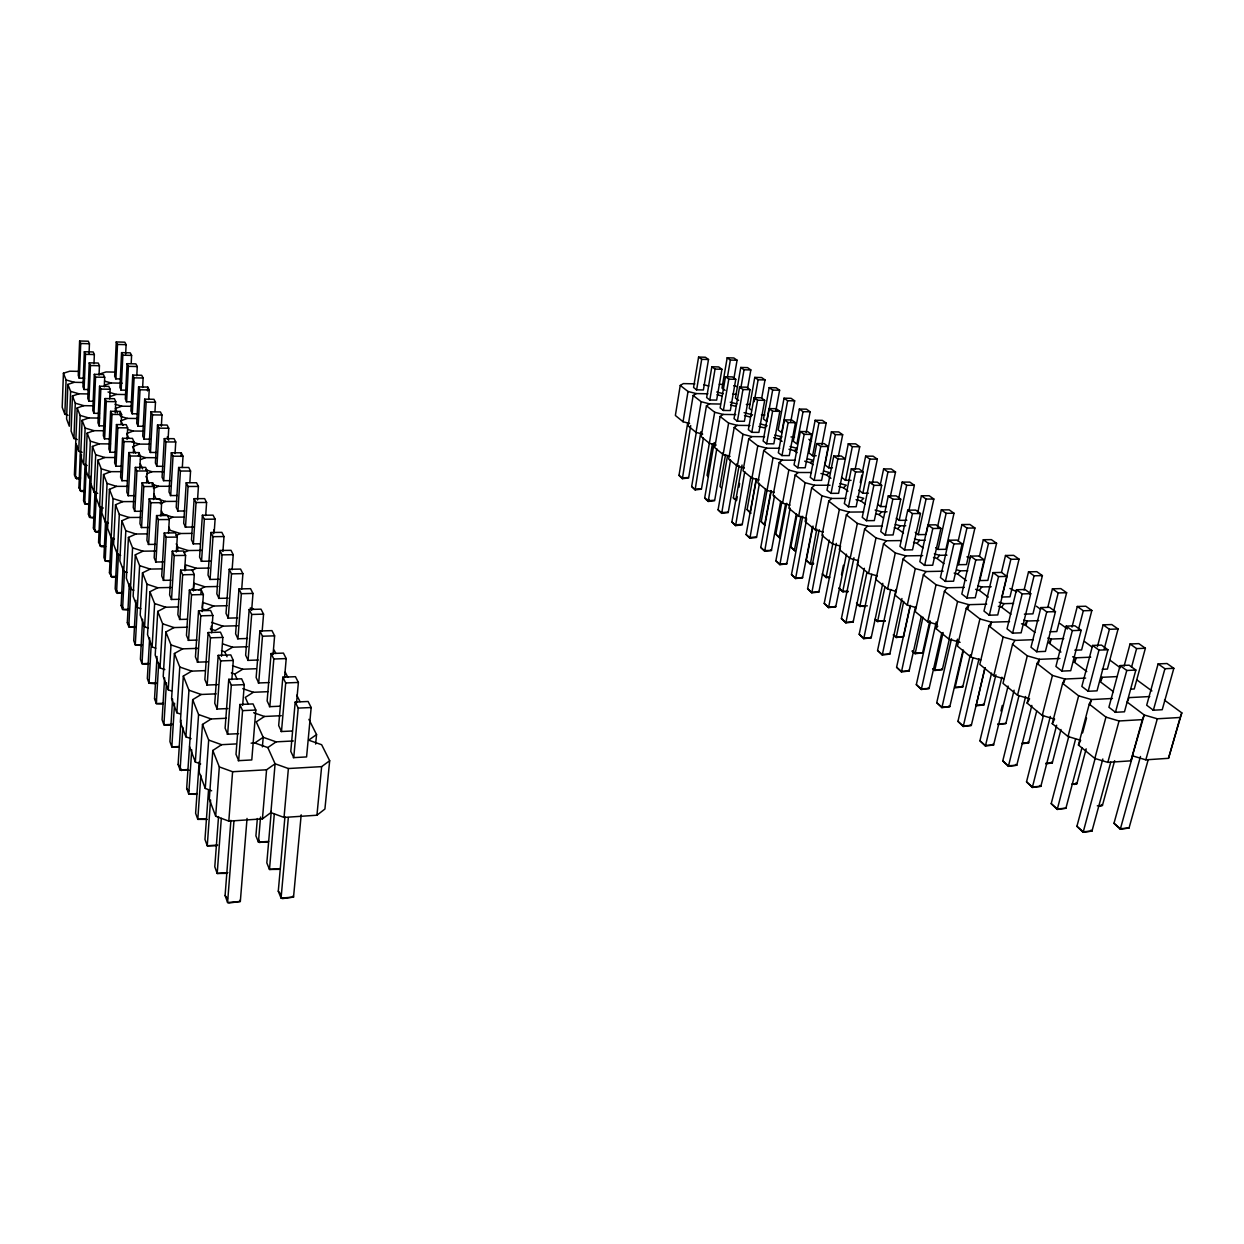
<?xml version="1.0" encoding="UTF-8"?>
<svg xmlns="http://www.w3.org/2000/svg" width="1244" height="1244" viewBox="0 0 1244 1244"><rect width="100%" height="100%" fill="white"/><g stroke="black" fill="none" stroke-linecap="round" stroke-linejoin="round"><path stroke-width="1.5" d="M78.963 371.381L69.773 371.21L63.428 373.216L62.2 407.27L64.844 414.314L68.093 415.263M64.844 414.314L66.087 379.964L63.428 373.216M67.86 384.412L66.585 418.948L69.306 426.226L70.613 391.378L67.86 384.412L74.282 382.312L83.612 382.483M88.433 393.944L78.947 393.804L72.432 395.981L71.11 431.015L73.925 438.526L77.299 439.536M73.925 438.526L75.293 403.196L72.432 395.981M93.409 405.808L83.783 405.668L77.175 407.954L74.391 474.99L76.63 478.738L80.409 478.738M79.616 340.996L78.263 375.532L79.352 378.16L80.72 343.5L79.616 340.996L88.308 341.229L89.444 343.733L89.055 353.343M76.739 445.134L75.449 477.945L80.549 477.945M82.135 452.303L78.714 451.261L80.129 415.418L77.175 407.954M85.043 491.442L81.202 491.458L78.916 487.617L80.347 451.619M84.343 351.741L82.944 386.775L84.079 389.481L85.494 354.338L84.343 351.741L93.191 351.959L94.357 354.54L93.969 363.777M99.613 418.077L88.775 417.953L82.088 420.332L80.642 456.392L83.659 464.447L87.142 465.505M81.451 454.542L80.005 490.649L85.183 490.634M83.659 464.447L85.136 428.06L82.088 420.332M88.853 504.566L84.701 503.789L83.581 500.648L85.09 464.152M89.241 362.844L87.78 398.391L88.946 401.19L90.423 365.534L89.241 362.844L98.229 363.046L99.442 365.72L99.038 375.097M87.158 433.161L85.649 469.75L88.775 478.085L90.33 441.153L87.158 433.161L93.953 430.673L103.128 430.751M86.302 465.24L84.701 503.789L88.215 503.758M93.766 518.126L89.568 517.348L88.402 514.114L90.003 476.234M94.311 374.335L92.787 410.411L94 413.303L95.539 377.119L94.311 374.335L103.439 374.522L104.698 377.29L104.278 386.791M110.514 443.921L99.302 443.844L92.414 446.441L89.568 517.348L93.129 517.333M97.716 493.355L94.078 492.22L95.695 454.744L92.414 446.441M100.375 532.137L95.85 532.183L93.393 528.031L94.979 491.536M99.551 386.231L97.965 422.836L99.209 425.837L100.826 389.108L99.551 386.231L108.834 386.402L110.141 389.263L109.69 398.92M114.355 457.543L104.854 457.497L97.872 460.218L94.606 531.39L100.033 531.343M103.283 508.05L99.582 506.883L101.277 468.817L97.872 460.218M100.173 506.417L98.556 542.446L101.075 546.707L105.662 546.645M104.978 398.562L103.33 435.711L104.62 438.821L106.3 401.532L104.978 398.562L114.417 398.702L115.77 401.672L115.241 412.837M101.51 507.879L99.8 545.914L105.32 545.852M122.207 471.678L110.607 471.663L103.532 474.508L101.806 512.808L105.289 522.091L108.446 523.086M105.289 522.091L107.062 483.434L103.532 474.508M105.585 520.816L103.905 557.359L105.196 560.951L109.596 561.697M110.607 411.313L108.881 449.037L110.218 452.272L111.976 414.407L110.607 411.313L120.201 411.437L121.601 414.516L121.15 423.971M106.984 522.356L105.196 560.951L110.809 560.873M127.541 486.342L116.578 486.357L109.41 489.343L107.59 528.233L111.214 537.89L114.432 538.901M116.252 341.945L114.666 376.248L115.894 378.845L117.496 344.448L116.252 341.945L124.835 342.178L126.11 344.666L125.644 354.198M116.827 577.232L112.069 577.309L109.441 572.815L113.08 498.611L109.41 489.343M116.454 424.562L114.635 462.877L116.034 466.205L117.853 427.765L116.454 424.562L126.204 424.655L127.665 427.858L127.09 439.365M112.598 538.388L110.778 576.532L116.485 576.438M121.57 352.627L119.906 387.413L121.181 390.103L122.845 355.209L121.57 352.627L130.278 352.845L131.6 355.411L131.211 363.155M133.948 501.581L122.798 501.627L115.505 504.753L113.608 544.266L117.371 554.28L120.652 555.353M120.03 415.201L120.201 411.437M117.06 550.237L115.179 588.816L116.563 592.688L122.705 593.357M122.503 438.292L120.606 477.214L122.052 480.682L123.965 441.62L122.503 438.292L132.439 438.37L133.948 441.682L133.372 452.832M117.371 554.28L119.315 514.378L115.505 504.753M127.059 363.683L125.333 398.951L126.639 401.734L128.381 366.342L127.059 363.683L135.907 363.87L137.26 366.529L136.793 375.828M118.46 553.969L116.563 592.688L122.379 592.564M140.603 517.411L129.236 517.488L121.85 520.769L119.859 560.92L123.778 571.338L127.121 572.442M128.816 610.089L122.565 609.451L121.135 605.439L123.047 567.264M128.801 452.567L126.81 492.095L128.319 495.703L130.309 456.004L128.801 452.567L138.908 452.614L140.463 456.05L139.779 469.252M132.735 375.097L130.931 410.893L132.284 413.77L134.103 377.849L132.735 375.097L141.723 375.268L143.122 378.02L142.64 387.459M123.778 571.338L125.815 530.784L121.85 520.769M124.509 571.136L122.565 609.451L129.127 609.28M147.523 533.878L135.954 534.003L128.443 537.424L126.359 578.242L130.433 589.096L133.854 590.216M138.597 386.915L136.731 423.24L138.131 426.226L140.028 389.776L138.597 386.915L147.741 387.071L149.202 389.932L148.689 399.495M135.145 627.458L128.801 626.836L127.308 622.669L129.314 583.903M135.332 467.386L133.248 507.568L134.819 511.315L136.918 470.978L135.332 467.386L145.626 467.402L147.243 470.994L146.621 482.485M130.433 589.096L132.579 547.858L128.443 537.424M130.869 587.012L128.801 626.836L135.487 626.649M138.706 456.361L138.908 452.614M155.78 550.999L142.936 551.185L135.316 554.777L133.139 596.28L137.369 607.57L140.867 608.736M144.677 399.153L142.733 436.022L144.18 439.116L146.154 402.107L144.677 399.153L153.976 399.293L155.484 402.247L154.971 411.484M135.876 600.277L133.73 640.582L135.285 644.905L141.738 645.496M142.127 482.796L139.95 523.646L141.567 527.534L143.775 486.528L142.127 482.796L152.608 482.796L154.303 486.513L153.572 499.544M147.538 390.896L147.741 387.071M135.316 554.777L139.623 565.647L135.285 644.905L142.08 644.687M150.99 411.826L148.953 449.271L150.462 452.458L152.499 414.89L150.99 411.826L160.429 411.951L161.984 415.014L161.347 426.257M161.44 568.881L150.213 569.083L142.485 572.862L140.183 615.065L144.599 626.836L148.176 628.049M142.594 619.248L140.401 659.196L142.018 663.69L148.58 664.234M149.202 498.844L146.916 540.378L148.611 544.437L150.913 502.731L149.202 498.844L159.885 498.797L161.642 502.685L160.88 515.918M144.226 623.586L142.018 663.69L148.938 663.441M144.599 626.836L146.963 584.198L142.485 572.862M152.406 486.497L152.608 482.796M157.522 424.981L155.391 462.986L156.946 466.298L159.092 428.154L157.522 424.981L167.116 425.075L168.733 428.247L168.08 439.676M171.159 587.463L157.801 587.743L149.949 591.724L147.538 634.642L152.141 646.942L155.811 648.186M149.638 637.954L147.336 678.555L149.016 683.236L155.687 683.749M156.573 515.56L154.178 557.794L155.935 562.024L158.346 519.603L156.573 515.56L167.458 515.482L169.293 519.525L168.5 532.992M151.224 644.423L149.016 683.236L156.075 682.956M152.141 646.942L154.629 603.558L149.949 591.724M164.286 438.619L162.078 477.214L163.695 480.651L165.934 441.915L164.286 438.619L174.067 438.681L175.746 441.978L175.046 453.578M178.498 606.917L165.732 607.227L157.739 611.41L155.205 655.09L160.025 667.919L164.846 669.583M163.104 704.057L156.309 703.591L154.551 698.708L157.024 656.505M164.255 532.976L161.736 575.956L163.57 580.357L166.105 537.206L164.255 532.976L175.357 532.867L177.27 537.081L176.353 552.056M158.688 663.145L156.309 703.591L163.493 703.28M171.33 452.769L169.013 491.986L170.692 495.563L173.025 456.19L171.33 452.769L181.266 452.816L183.008 456.237L182.324 467.464M160.025 667.919L162.637 623.773L157.739 611.41M187.035 627.209L174.005 627.582L165.887 631.983L163.213 676.441L168.251 689.845L171.548 690.995M164.612 677.809L162.078 719.701L163.897 724.785L170.832 725.205M172.263 551.17L169.619 594.896L171.532 599.484L174.207 555.57L172.263 551.17L183.599 550.999L185.589 555.399L184.625 570.638M178.638 467.48L176.213 507.319L177.954 511.035L180.396 471.025L178.638 467.48L188.761 467.495L190.565 471.041L189.85 482.454M166.463 682.723L163.897 724.785L173.071 724.35M181.049 456.548L181.266 452.816M168.251 689.845L171.003 644.921L165.887 631.983M177.565 550.983L177.799 547.267L176.244 543.815M197.858 648.357L182.65 648.855L174.409 653.504L171.594 698.755L176.866 712.781L180.24 713.978M172.589 698.988L169.93 741.595L171.827 746.913L178.872 747.271M180.629 570.156L177.861 614.66L179.851 619.45L182.666 574.759L180.629 570.156L192.198 569.939L194.282 574.541L193.271 590.06M186.227 482.765L183.692 523.273L185.511 527.129L188.062 486.466L186.227 482.765L196.536 482.75L198.418 486.451L197.547 499.979M174.58 703.202L171.827 746.913L179.307 746.524M185.356 570.545L185.714 564.885L196.319 568.275L209.179 568.057M176.866 712.781L179.774 667.033L174.409 653.504M194.142 498.673L191.483 539.849L193.364 543.861L196.054 502.514L194.142 498.673L204.638 498.626L206.597 502.467L205.711 515.591M205.291 670.625L191.7 671.138L183.334 676.036L180.364 722.111L185.885 736.806L191.063 738.672M189.181 770.207L180.1 769.989L178.11 764.454L180.971 720.183M189.383 589.998L186.46 635.311L188.544 640.333L191.514 594.819L189.383 589.998L201.186 589.749L203.378 594.554L202.212 611.582M182.868 727.476L180.1 769.989L187.735 769.569M193.458 590.931L193.971 583.249L204.825 586.764L217.933 586.484M185.885 736.806L188.948 690.218L183.334 676.036M202.368 515.234L199.584 557.11L201.544 561.277L204.358 519.246L202.368 515.234L213.066 515.156L215.103 519.152L214.186 532.51M196.459 794.356L188.746 794.123L186.678 788.323L192.68 699.657L201.201 694.479L216.129 693.857M198.542 610.773L195.448 656.925L197.64 662.166L200.766 615.827L198.542 610.773L210.594 610.462L212.88 615.5L211.667 632.838M200.937 593.512L201.186 589.749M191.731 749.899L188.746 794.123L197.096 793.61M202.197 608.005L202.57 602.407L213.688 606.03L227.046 605.704M210.936 532.494L208.028 575.086L210.08 579.44L213.019 536.677L210.936 532.494L221.852 532.37L223.982 536.553L222.925 551.387M200.657 763.94L195.324 761.997L198.573 714.538L192.68 699.657M213.564 533.707L213.828 529.897M199.18 761.826L195.619 813.281L197.796 819.345L207.235 819.407M208.137 632.527L204.871 679.551L207.173 685.04L210.469 637.83L208.137 632.527L220.452 632.17L222.847 637.441L221.479 656.288M226.424 718.254L211.153 718.97L202.492 724.443L199.18 772.26L205.26 788.432L211.635 790.78M200.859 775.339L197.796 819.345L206.302 818.785M211.029 630.008L211.293 626.214M219.893 550.486L216.829 593.823L218.96 598.38L222.054 554.855L219.893 550.486L231.011 550.33L233.234 554.7L232.115 569.799M205.26 788.432L208.681 740.071L202.492 724.443M208.525 790.049L204.98 839.42L207.25 845.78L216.891 845.749M218.198 655.355L214.761 703.264L217.156 709.033L220.639 660.906L218.198 655.355L230.793 654.919L233.297 660.455L231.85 679.659M236.36 743.912L221.603 744.689L212.802 750.474L209.303 799.208L215.678 816.219L228.803 821.118L262.437 818.879L270.881 812.596L275.095 763.785L267.802 747.566L254.802 742.963L251.117 743.15M210.563 800.016L207.25 845.78L217.7 845.034M229.223 569.285L226.019 613.385L228.243 618.128L231.493 573.842L229.223 569.285L240.574 569.083L242.891 573.639L241.725 589.003M215.678 816.219L219.317 766.91L212.802 750.474M218.54 816.546L214.792 866.804L217.187 873.459L227.014 873.35M228.756 679.317L225.117 728.144L227.636 734.209L231.322 685.149L228.756 679.317L241.631 678.804L244.275 684.62L242.658 705.332M221.323 818.334L217.187 873.459L227.854 872.65M238.988 588.925L235.614 633.818L237.931 638.778L241.352 593.699L238.988 588.925L250.557 588.676L252.983 593.435L251.661 610.306M228.803 821.118L232.597 771.731L219.317 766.91M247.043 818.428L240.325 901.465L229.16 903.004L227.59 902.522L225.086 895.524L230.902 820.356M239.859 704.493L236.002 754.299L238.661 760.659L242.564 710.635L239.859 704.493L253.045 703.917L255.813 710.029L251.786 759.944L238.195 760.69M249.189 609.467L245.643 655.184L248.069 660.377L251.677 614.458L249.189 609.467L261.007 609.171L263.557 614.147L262.157 631.33M233.934 821.227L227.59 902.522L240.325 901.465L239.89 900.298M1148.228 759.617L1129.039 828.006L1120.3 829.219L1140.468 756.492M259.887 630.988L256.14 677.545L258.69 682.972L262.484 636.213L259.887 630.988L271.954 630.615L274.613 635.839L273.058 654.499M262.391 746.882L263.199 737.303L256.264 721.862L264.459 716.466L281.284 715.689M257.352 818.552L255.906 835.859L258.441 842.126L267.818 842.11M271.083 653.535L267.133 700.963L269.808 706.67L273.82 659.009L271.083 653.535L283.43 653.1L286.213 658.574L284.565 677.591M260.54 817.028L258.441 842.126L268.673 841.395M262.437 818.879L266.574 769.787L275.095 763.785L288.39 768.528L321.636 766.631L329.676 760.722L321.636 744.721L308.621 740.164L316.551 734.582L308.916 719.359M271.285 811.181L266.822 862.869L269.481 869.447L279.045 869.338M282.839 677.187L278.672 725.547L281.486 731.519L285.7 682.956L282.839 677.187L295.45 676.689L298.389 682.443L296.538 702.938M274.333 813.685L269.481 869.447L279.931 868.639M329.676 760.722L324.917 809.035L316.94 815.224L284.036 817.432L288.39 768.528M301.188 814.82L293.537 897.079L282.512 898.588L281.066 898.106L278.283 891.202L284.938 816.764M295.201 702.051L290.785 751.345L293.74 757.627L298.202 708.1L295.201 702.051L308.092 701.476L311.171 707.525L306.584 756.927L293.289 757.658M288.328 817.588L281.066 898.106L293.537 897.079L293.055 895.929M315.649 744.067L316.551 734.582M316.94 815.224L321.636 766.631M694.883 383.836L683.376 383.603L680.25 385.422L675.368 415.465L683.049 421.747L689.596 423.458M683.049 421.747L688.025 391.487L680.25 385.422M696.158 433.114L688.632 477.96L682.396 478.676L679.006 475.348L687.668 423.115M698.599 357.059L693.561 387.475L696.624 389.838L701.694 359.329L698.599 357.059L705.379 357.246L708.505 359.5L703.389 389.963L696.391 389.823M707.914 393.788L696.282 393.586L693.157 395.483L688.103 425.899L696.018 432.368L702.689 434.109M690.684 425.572L682.396 478.676M696.018 432.368L701.165 401.719L693.157 395.483M720.136 404.036L709.547 403.865L706.437 405.824L714.678 412.246L701.445 489.172L695.116 489.903L691.664 486.513L700.901 431.746M711.848 366.762L706.654 397.567L709.811 399.993L715.051 369.095L711.848 366.762L718.721 366.933L721.924 369.266L716.653 400.101L709.578 399.977M706.437 405.824L701.227 436.628L709.375 443.284L716.155 445.072M703.358 438.059L695.116 489.903M708.427 476.934L707.027 475.363L712.423 443.844M733.789 379.156L737.07 360.231L733.882 357.977L727.18 357.805L722.002 388.035L725.143 390.367M722.951 452.863L714.631 500.71L708.225 501.456L704.679 497.989L714.196 442.569M725.501 376.761L720.152 407.954L723.386 410.442L728.797 379.156L725.501 376.761L732.452 376.916L735.748 379.311L730.321 410.551L723.153 410.442M735.717 414.61L723.215 414.439L720.12 416.491L714.74 447.669L723.137 454.542L730.041 456.361M727.429 377.119L730.352 360.06L727.18 357.805M716.777 448.757L708.225 501.456M723.137 454.542L728.611 423.115L720.12 416.491M721.427 488.052L719.996 486.451L725.563 454.558M747.66 387.972L750.832 369.935L747.551 367.618L740.771 367.462L735.437 398.064L738.656 400.475M736.852 463.794L728.207 512.606L721.707 513.352L718.083 509.807L727.6 455.444M739.574 387.055L734.038 418.637L737.381 421.218L742.948 389.527L739.574 387.055L746.602 387.195L750.008 389.667L744.394 421.296L737.132 421.218M740.88 387.833L744.036 369.779L740.771 367.462M749.961 425.495L737.303 425.355L734.209 427.469L728.673 459.067L737.319 466.127L744.347 468.008M730.555 460.016L721.707 513.352M737.319 466.127L742.963 434.296L734.209 427.469M734.784 499.482L733.338 497.864L739.091 465.583M761.717 398.189L765.013 379.933L761.623 377.554L754.766 377.398L749.261 408.39L751.469 410.038M750.77 477.323L742.186 524.844L735.593 525.621L731.876 521.982L742.046 465.038M754.066 397.66L748.359 429.662L751.796 432.321L757.549 400.21L754.066 397.66L761.173 397.785L764.687 400.335L758.902 432.383L751.547 432.321M737.226 496.791L736.557 500.601L733.338 497.864M738.936 487.275L739.62 483.465M754.206 401.734L758.125 379.793L754.766 377.398M764.625 436.706L751.827 436.597L748.748 438.805L743.026 470.792L751.936 478.085L759.104 479.997M744.752 471.616L735.593 525.621M751.936 478.085L757.783 445.834L748.748 438.805M747.084 509.605L750.754 513.134L747.084 509.605L752.822 477.945M769.181 387.63L763.489 419.026L766.91 421.576L772.648 390.103L769.181 387.63L776.116 387.77L779.599 390.227L775.867 410.567M765.542 488.923L756.601 537.455L749.914 538.248L746.105 534.531L756.274 478.613M769.01 408.607L763.116 441.029L766.662 443.766L772.602 411.235L769.01 408.607L776.209 408.716L779.832 411.344L773.846 443.813L766.413 443.766M750.381 512.435L756.507 478.8M779.755 448.275L766.802 448.198L763.738 450.483L757.829 482.89L767.019 490.416L774.312 492.375M759.431 483.325L749.914 538.248M761.219 521.702L764.982 525.31L761.219 521.702L773.053 457.745L763.738 450.483M784.031 398.189L778.169 429.973L781.698 432.617L787.607 400.723L784.031 398.189L791.06 398.313L794.652 400.848L790.795 421.452M764.625 524.61L770.938 490.571M780.688 501.301L771.451 550.454L764.671 551.263L760.768 547.453L771.264 490.82M784.435 419.881L778.34 452.738L781.994 455.568L788.152 422.602L784.435 419.881L791.728 419.974L795.46 422.696L789.271 455.599L781.745 455.568M795.367 460.202L782.243 460.156L779.211 462.535L773.099 495.376L782.585 503.151L790.018 505.157M774.53 495.656L764.671 551.263M775.805 534.158L779.646 537.859L775.805 534.158L781.916 501.69M799.348 409.058L793.283 441.262L796.922 443.984L803.033 411.686L799.348 409.058L806.454 409.167L810.155 411.78L806.174 432.663M782.585 503.151L788.836 470.03L779.211 462.535M779.304 537.159L785.633 503.727M796.393 513.679L786.768 563.859L779.879 564.698L775.883 560.795L786.768 503.26M800.343 431.544L794.045 464.836L797.824 467.76L804.184 434.343L800.343 431.544L807.729 431.621L811.586 434.42L805.195 467.775L797.575 467.76M811.492 472.518L798.197 472.502L795.18 474.975L788.851 508.267L798.664 516.291L806.547 518.437M790.142 508.143L779.879 564.698M790.811 547.002L794.776 550.781L790.811 547.002L796.938 515.125M815.131 420.285L808.88 452.909L812.627 455.724L818.941 422.976L815.131 420.285L822.331 420.363L826.156 423.069L821.926 444.854M798.664 516.291L805.117 482.719L795.18 474.975M794.434 550.097L800.965 516.229M812.519 526.85L802.567 577.698L795.585 578.553L791.479 574.541L802.738 516.26M816.779 443.564L810.264 477.323L814.167 480.339L820.745 446.472L816.779 443.564L824.259 443.626L828.24 446.518L821.631 480.339L813.903 480.339M830.043 485.238L814.664 485.253L811.679 487.835L805.132 521.578L815.271 529.866L823.31 532.074M806.594 519.386L795.585 578.553M813.529 564.061L810.357 564.123L806.299 560.235L813.001 526.041M831.427 431.855L824.959 464.929L828.831 467.822L835.362 434.638L831.427 431.855L838.72 431.932L842.67 434.716L838.285 456.797M815.271 529.866L821.957 495.843L811.679 487.835M816.779 529.135L810.357 564.123M829.266 540.083L818.894 591.988L811.803 592.859L807.589 588.754L819.236 529.68M833.76 456.004L827.011 490.229L831.054 493.339L837.865 459.005L833.76 456.004L841.333 456.035L845.454 459.036L837.865 459.005M845.858 498.377L831.692 498.44L828.737 501.114L821.957 535.34L832.438 543.892L840.649 546.163M822.875 534.609L811.803 592.859M855.188 469.128L859.713 446.736L855.639 443.859L848.268 443.813L838.611 493.308L830.79 493.339M832.438 543.892L839.358 509.402L828.737 501.114M832.889 543.457L826.125 577.185L829.655 577.807M848.268 443.813L852.311 446.689L845.562 480.324L841.566 477.338M846.48 554.14L835.75 606.745L828.551 607.632L824.212 603.418L836.31 543.395M851.331 468.848L844.334 503.556L848.517 506.774L855.561 471.958L851.331 468.848L858.998 468.864L863.258 471.958L856.152 506.728L848.237 506.774M863.647 511.968L849.294 512.077L846.371 514.861L839.342 549.553L850.181 558.416L858.562 560.749M840.415 546.738L828.551 607.632M841.473 574.744L843.401 565.289M860.257 482.594L861.797 475.037M862.574 471.258L865.653 456.159L873.117 456.19L877.331 459.16L872.246 483.745M849.745 557.219L842.732 591.398L847.91 591.942M865.653 456.159L869.836 459.129L862.854 493.23L858.718 490.136M850.181 558.416L857.349 523.429L846.371 514.861M864.362 568.306L853.166 622L845.858 622.902L841.41 618.579L853.928 557.732M869.478 482.143L862.247 517.348L866.555 520.676L873.863 485.347L869.478 482.143L877.253 482.143L881.654 485.347L874.314 520.598L866.29 520.676M882.043 526.01L867.503 526.165L864.611 529.073L857.334 564.263L868.545 573.437L877.113 575.832M858.204 561.044L845.858 622.902M880.208 485.238L883.613 468.926L891.17 468.941L895.524 472.005L890.16 497.444M866.928 572.411L859.899 606.061L865.124 606.59M883.613 468.926L887.952 471.989L880.705 506.572L877.86 504.442M868.545 573.437L875.994 537.937L864.611 529.073M882.789 583.327L871.189 637.768L863.756 638.701L859.184 634.253L871.795 574.293M888.278 495.905L880.768 531.608L885.246 535.06L892.819 499.217L888.278 495.905L896.162 495.874L900.718 499.186L893.099 534.951L884.966 535.06M876.585 575.988L863.756 638.701M901.076 540.565L886.35 540.767L883.504 543.799L875.963 579.486L887.578 588.987L896.318 591.444M898.666 498.673L902.195 482.112L909.846 482.112L914.356 485.284L908.804 511.082M884.919 587.121L877.626 621.222L885.137 620.974L877.626 621.222L875.263 619.201M902.195 482.112L906.674 485.3L899.179 520.365L896.24 518.157M887.578 588.987L895.291 552.974L883.504 543.799M901.931 598.519L889.818 654.08L882.276 655.044L877.564 650.472L890.688 589.469M907.747 510.149L899.956 546.38L904.59 549.957L912.443 513.585L907.747 510.149L915.724 510.102L920.451 513.523L912.536 549.817L904.31 549.957M896.038 589.469L882.276 655.044M922.659 555.601L905.881 555.881L903.082 559.054L895.245 595.254L907.28 605.097L916.206 607.632M917.777 512.559L921.415 495.765L929.175 495.734L933.84 499.031L926.438 532.665M903.704 601.412L896.193 637.534L903.564 636.617L910.126 606.792M921.415 495.765L926.065 499.062L918.29 534.64L915.242 532.354M907.28 605.097L915.289 568.57L903.082 559.054M921.26 616.511L909.115 670.967L901.449 671.962L896.597 667.266L910.219 605.393M927.915 524.921L919.829 561.682L924.634 565.382L932.798 528.482L927.915 524.921L936.001 524.828L940.899 528.389L932.689 565.227L924.354 565.382M915.351 607.352L901.449 671.962M943.123 571.198L926.111 571.556L923.359 574.852L915.226 611.597L927.713 621.798L936.841 624.41M937.541 526.943L941.319 509.916L949.188 509.853L954.008 513.259L945.906 549.288L937.789 549.413M922.939 617.133L915.133 653.738L922.613 652.789L929.843 620.663M941.319 509.916L946.124 513.321L938.069 549.413L935.706 547.64M927.713 621.798L936.032 584.727L923.359 574.852M941.801 632.823L929.097 688.476L921.306 689.487L916.315 684.651L930.496 621.689M948.845 540.223L940.433 577.543L945.409 581.383L953.899 543.923L948.845 540.223L957.04 540.114L962.11 543.799L953.588 581.197L945.129 581.383M936.219 621.953L921.306 689.487M960.104 642.355L948.908 639.121L935.954 628.547L944.414 591.258L947.088 587.806L964.349 587.386M958.222 540.984L961.939 524.564L969.9 524.47L974.907 528L966.495 564.558L958.284 564.714M949.203 639.696L942.346 669.536L934.742 670.516L943.076 632.512M958.564 564.714L966.93 528.094L961.939 524.564M948.908 639.121L957.553 601.505L944.414 591.258M963.011 650.161L949.825 706.608L941.895 707.649L936.748 702.673L951.473 638.794M970.538 556.115L961.814 594.01L966.977 597.975L975.794 559.956L970.538 556.115L978.857 555.975L984.128 559.8L975.249 597.758L966.681 597.991M957.429 639.167L941.895 707.649M986.694 604.164L968.874 604.677L966.261 608.269L957.46 646.134L970.911 657.112L980.739 659.973M979.448 556.41L983.32 539.74L991.39 539.632L996.584 543.286L987.845 580.388L979.51 580.59M968.003 608.44L968.874 604.677L957.553 601.505M970.336 654.733L962.763 686.875L955.05 687.87L963.494 650.363M979.806 580.575L988.482 543.41L983.32 539.74M970.911 657.112L979.914 618.921L966.261 608.269M985.124 667.748L971.315 725.423L963.245 726.48L957.942 721.364L972.855 658.216M993.085 572.613L983.988 611.084L989.353 615.22L998.528 576.594L993.085 572.613L1001.498 572.427L1006.987 576.407L997.75 614.956L989.058 615.22M978.997 658.791L963.245 726.48M1001.467 572.411L1005.494 555.493L1013.673 555.353L1019.054 559.147L1009.988 596.809L1001.544 597.042M1009.553 621.596L991.499 622.187L988.949 625.965L979.806 664.389L993.769 675.803L1003.83 678.757M990.628 625.841L991.499 622.187L979.914 618.921M991.592 673.097L983.942 704.835L976.089 705.877L984.875 667.841M1001.824 597.027L1010.859 559.302L1005.494 555.493M993.769 675.803L1003.146 637.021L988.949 625.965M1008.075 686.035L993.614 744.938L985.404 746.042L979.93 740.771L995.915 674.792M1016.504 589.749L1007.034 628.826L1012.616 633.118L1022.164 593.901L1016.504 589.749L1025.04 589.532L1030.732 593.668L1021.122 632.823L1012.321 633.134M1001.871 677.218L985.404 746.042M1024.092 590.014L1028.524 571.851L1036.796 571.665L1042.394 575.614L1032.955 613.852L1024.403 614.116M1033.313 639.711L1015.011 640.396L1012.538 644.33L1003.006 683.36L1017.53 695.24L1029.565 698.786L1027.14 703.109L1042.254 715.456L1054.585 719.125L1052.269 723.65L1068.005 736.51L1080.647 740.304L1078.439 745.032L1094.829 758.451L1107.813 762.37L1130.936 760.83L1144.216 714.973L1127.188 702.098L1129.117 697.62L1149.767 696.547M1000.938 710.977L1002.306 705.426M1029.612 594.041L1034.075 575.801L1028.524 571.851M1026.238 624.628L1027.124 621.02L1038.756 620.632M997.906 724.537L1005.883 723.479L1014.093 690.233M1017.53 695.24L1027.295 655.837L1012.538 644.33M1031.836 705.426L1016.783 765.231L1008.417 766.351L1002.773 760.908L1018.991 695.629M1040.855 607.57L1030.996 647.269L1036.796 651.732L1046.748 611.892L1040.855 607.57L1049.516 607.321L1055.441 611.628L1045.426 651.389L1036.485 651.747M1047.821 607.29L1052.424 588.832L1060.821 588.614L1066.637 592.719L1056.809 631.548L1050.107 631.781M1025.6 696.516L1008.417 766.351M1027.14 703.109L1037.076 663.456L1039.455 659.32L1059.888 658.465M1038.507 663.083L1039.455 659.32L1027.295 655.837M1053.559 611.457L1058.209 592.937L1052.424 588.832M1050.2 642.713L1051.133 639.043L1063.744 638.576M1036.718 710.946L1028.664 742.808L1022.366 743.788M1042.254 715.456L1052.44 675.43L1037.076 663.456M1056.638 725.221L1040.855 786.301L1032.349 787.468L1026.518 781.854L1043.467 715.331M1066.186 626.121L1055.923 666.457L1061.956 671.107L1072.328 630.615L1066.186 626.121L1074.971 625.825L1081.145 630.304L1070.711 670.718L1061.645 671.122M1072.001 627.1L1077.288 606.481L1085.794 606.232L1091.843 610.493L1081.611 649.943L1074.816 650.208M1050.325 716.451L1032.349 787.468M1052.269 723.65L1062.625 683.36L1064.911 679.037L1085.623 678.073M1063.962 682.676L1064.911 679.037L1052.44 675.43M1078.455 629.573L1083.306 610.757L1077.288 606.481M1075.127 661.513L1076.091 657.796L1090.708 657.174M1060.976 729.497L1052.315 762.883L1045.893 763.878M1068.005 736.51L1078.641 695.831L1062.625 683.36M1081.969 747.691L1065.906 808.242L1057.245 809.44L1051.211 803.64L1068.876 736.09M1092.59 645.449L1081.86 686.439L1088.158 691.275L1098.981 650.13L1092.59 645.449L1101.5 645.092L1107.922 649.772L1097.037 690.84L1087.831 691.291M1097.41 646.678L1103.148 624.846L1111.778 624.55L1118.076 628.997L1107.409 669.07L1102.231 669.303M1075.578 739.045L1057.245 809.44M1078.439 745.032L1089.246 704.104L1091.423 699.563L1112.447 698.475M1104.097 649.368L1109.399 629.293L1103.148 624.846M1082.607 732.887L1086.525 718.083M1089.946 705.115L1091.423 699.563L1078.641 695.831M1101.111 680.919L1102.06 677.296L1116.879 676.612M1086.168 748.841L1076.884 783.736L1074.101 784.482M1094.829 758.451L1105.947 717.119L1089.246 704.104M1110.768 762.121L1091.983 831.07L1083.151 832.298L1076.915 826.296L1095.404 757.472M1120.098 665.587L1108.902 707.261L1115.464 712.299L1126.769 670.469L1120.098 665.587L1129.148 665.182L1135.85 670.049L1124.467 711.801L1115.137 712.314M1124.094 666.146L1130.065 643.972L1138.82 643.63L1145.382 648.248L1134.248 688.974L1130.765 689.145M1102.837 758.98L1083.151 832.298M1131.558 667.157L1136.596 648.606L1130.065 643.972M1107.813 762.37L1119.056 720.976L1142.334 719.638L1144.216 714.973L1157.309 718.783L1180.167 717.477L1181.8 712.859L1164.446 700.123M1114.655 760.675L1102.433 805.428L1099.572 806.174M1130.936 760.83L1142.334 719.638M1120.3 829.219L1113.986 823.295L1132.895 755.03M1158.117 663.907L1146.688 705.224L1153.359 710.215L1164.928 668.728L1158.117 663.907L1167.012 663.518L1173.838 668.323L1162.223 709.718L1153.048 710.231M1132.864 755.948L1145.817 759.835L1157.309 718.783M1145.817 759.835L1168.52 758.311L1180.167 717.477M1181.8 712.859L1168.52 758.311M1102.06 677.296L1100.023 681.572L1113.38 691.68M1021.464 623.804L1024.792 624.752L1027.124 621.02L1023.812 620.087M998.357 606.326L1001.607 607.227L1004.017 603.667L1013.58 603.387M975.576 589.329L979.277 590.356L981.765 586.95L991.188 586.717M935.954 628.547L937.758 626.136M954.148 573.111L957.756 574.106L960.306 570.841L967.754 570.685M933.482 557.467L937.012 558.432L939.624 555.306L946.964 555.166M913.531 542.368L916.999 543.301L919.658 540.3L925.101 540.223M894.265 527.783L897.67 528.7L900.376 525.823L905.741 525.761M875.667 513.71L878.995 514.596L881.732 511.828L887.034 511.782M856.059 499.653L860.941 500.959L863.725 498.3L857.24 496.574M838.689 486.497L843.479 487.772L846.293 485.207L839.933 483.527M820.947 473.513L826.576 475.006L829.421 472.549L823.808 471.072M804.681 461.197L810.217 462.644L813.094 460.28L807.589 458.834M788.929 449.255L794.356 450.67L797.264 448.384L790.064 446.518M773.675 437.67L778.993 439.054L781.932 436.862L774.841 435.042M267.802 747.566L276.121 741.859L293.335 740.957M254.802 742.963L263.199 737.303L276.121 741.859M267.973 691.68L253.341 692.286L245.27 697.402L248.194 703.933M231.353 672.895L234.774 674.061L242.735 669.225L256.062 668.728M221.432 650.674L224.775 651.794L232.612 647.207L247.525 646.724M237.557 625.748L222.94 626.167L215.212 630.521L210.314 628.889M213.688 606.03L206.069 610.166L202.881 609.125M198.807 589.905L204.825 586.764M191.887 570.514L196.319 568.275M183.785 552.678L188.171 550.548L201.699 550.361M176.026 535.558L180.349 533.52L191.716 533.396M168.562 519.106L172.823 517.162L184.003 517.084M160.025 515.374L162.886 514.083L172.823 517.162M160.336 503.758L165.592 501.441L176.57 501.379M153.447 488.503L158.626 486.295L170.241 486.28M146.823 473.824L151.923 471.709L163.337 471.725M140.432 459.689L145.47 457.652L156.682 457.699M150.275 444.17L139.235 444.108L132.595 446.689L135.565 453.267M144.071 431.124L133.217 431.03L126.67 433.503L128.816 438.261M137.058 418.513L127.417 418.388L120.948 420.767L123.016 425.37M131.289 406.322L121.803 406.197L115.428 408.467L117.418 412.915M110.078 396.572L116.376 394.395L125.722 394.55M104.916 385.065L111.12 382.981L122.176 383.183M99.909 373.946L106.051 371.94L115.117 372.111M1129.039 828.006L1120.331 828.722L1113.986 823.295M1065.906 808.242L1057.182 808.911L1051.211 803.64M1097.301 805.817L1102.433 805.428L1101.406 804.557M1071.815 784.093L1076.884 783.736L1075.904 782.896M1045.644 763.318L1052.315 762.883L1051.367 762.074M1022.086 743.212L1028.664 742.808L1027.746 742.03M997.766 723.93L1005.883 723.479M232.597 771.731L266.574 769.787M975.934 705.255L983.942 704.835L983.087 704.12M227.185 734.224L238.63 733.665M281.035 731.55L292.247 730.99M954.863 687.248L962.763 686.875L961.954 686.175M216.72 709.049L227.901 708.551M269.388 706.685L280.335 706.188M242.564 710.635L255.813 710.029M298.202 708.1L311.171 707.525M1126.769 670.469L1135.85 670.049M1164.928 668.728L1173.838 668.323M934.539 669.878L942.346 669.536L941.553 668.868M206.737 685.071L217.684 684.62M258.27 682.987L268.999 682.567M231.322 685.149L244.275 684.62M285.7 682.956L298.389 682.443M1098.981 650.13L1107.922 649.772M1136.596 648.606L1145.382 648.248M922.613 652.789L914.915 653.1L912.396 650.939M220.639 660.906L233.297 660.455M273.82 659.009L286.213 658.574M903.564 636.617L895.96 636.881L893.519 634.798M1072.328 630.615L1081.145 630.304M1109.399 629.293L1118.076 628.997M197.221 662.181L207.935 661.808M247.665 660.393L258.161 660.02M188.139 640.349L196.941 640.069M237.526 638.794L247.54 638.483M210.469 637.83L222.847 637.441M262.484 636.213L274.613 635.839M1046.748 611.892L1055.441 611.628M1083.306 610.757L1091.843 610.493M867.317 605.844L859.899 606.061L856.478 603.138M200.766 615.827L212.88 615.5M251.677 614.458L263.557 614.147M1022.164 593.901L1030.732 593.668M1058.209 592.937L1066.637 592.719M179.447 619.465L187.533 619.248M227.854 618.144L237.666 617.879M848.237 591.258L842.732 591.398L838.767 587.992L843.028 592.066M171.143 599.484L179.058 599.313M218.571 598.38L228.196 598.162M829.748 577.107L826.125 577.185L822.284 573.904L826.436 577.869M191.514 594.819L203.378 594.554M241.352 593.699L252.983 593.435M998.528 576.594L1006.987 576.407M1034.075 575.801L1042.394 575.614M163.182 580.357L170.941 580.217M209.692 579.44L219.131 579.269M182.666 574.759L194.282 574.541M231.493 573.842L242.891 573.639M975.794 559.956L984.128 559.8M1010.859 559.302L1019.054 559.147M813.607 563.361L810.031 563.423L806.299 560.235M155.547 562.024L163.166 561.899M201.17 561.293L210.438 561.137M174.207 555.57L185.589 555.399M222.054 554.855L233.234 554.7M953.899 543.923L962.11 543.799M988.482 543.41L996.584 543.286M166.105 537.206L177.27 537.081M213.019 536.677L223.982 536.553M932.798 528.482L940.899 528.389M966.93 528.094L974.907 528M148.238 544.437L155.702 544.343M193.007 543.861L200.346 543.768M918.01 534.64L926.018 534.531M141.21 527.549L148.534 527.472M185.154 527.129L194.064 527.036M898.914 520.365L906.814 520.287M158.346 519.603L169.293 519.525M204.358 519.246L215.103 519.152M912.443 513.585L920.451 513.523M946.124 513.321L954.008 513.259M134.445 511.315L141.645 511.268M177.597 511.035L184.687 510.989M880.441 506.572L886.366 506.541M706.125 499.622L709.158 499.606M150.913 502.731L161.642 502.685M196.054 502.514L206.597 502.467M892.819 499.217L900.718 499.186M926.065 499.062L933.84 499.031M127.961 495.703L135.021 495.672M170.335 495.563L177.301 495.532M862.59 493.23L868.436 493.215M143.775 486.528L154.303 486.513M188.062 486.466L198.418 486.451M873.863 485.347L881.654 485.347M906.674 485.3L914.356 485.284M121.71 480.682L126.997 480.682M163.353 480.651L170.179 480.651M845.314 480.324L851.083 480.324M115.692 466.205L120.886 466.22M156.62 466.298L162.7 466.313M828.582 467.822L832.469 467.837M136.918 470.978L147.243 470.994M180.396 471.025L190.565 471.041M855.561 471.958L863.258 471.958M887.952 471.989L895.524 472.005M109.892 452.256L115.956 452.287M150.12 452.458L156.106 452.489M812.379 455.724L816.219 455.739M130.309 456.004L140.463 456.05M173.025 456.19L183.008 456.237M869.836 459.129L877.331 459.16M123.965 441.62L133.948 441.682M165.934 441.915L175.746 441.978M820.745 446.472L828.24 446.518M852.311 446.689L859.713 446.736M104.294 438.805L110.265 438.852M143.853 439.101L149.746 439.148M98.898 425.837L104.76 425.883M137.82 426.226L143.604 426.272M117.853 427.765L127.665 427.858M159.092 428.154L168.733 428.247M804.184 434.343L811.586 434.42M835.362 434.638L842.67 434.716M790.951 436.939L794.574 436.986M111.976 414.407L121.601 414.516M152.499 414.89L161.984 415.014M788.152 422.602L795.46 422.696M818.941 422.976L826.156 423.069M761.421 414.967L764.951 415.014M93.673 413.303L99.458 413.366M131.973 413.77L137.664 413.832M88.635 401.19L94.326 401.268M126.328 401.734L131.926 401.812M106.3 401.532L115.77 401.672M146.154 402.107L155.484 402.247M772.602 411.235L779.832 411.344M803.033 411.686L810.155 411.78M100.826 389.108L110.141 389.263M140.028 389.776L149.202 389.932M757.549 400.21L764.687 400.335M787.607 400.723L794.652 400.848M83.768 389.481L89.366 389.574M120.87 390.103L126.39 390.196M746.338 404.44L750.21 404.502M79.056 378.145L84.561 378.254M115.583 378.845L121.026 378.938M732.638 394.239L736.479 394.317M719.327 384.318L723.122 384.396M95.539 377.119L104.698 377.29M134.103 377.849L143.122 378.02M742.948 389.527L750.008 389.667M772.648 390.103L779.599 390.227M90.423 365.534L99.442 365.72M128.381 366.342L137.26 366.529M728.797 379.156L735.748 379.311M758.125 379.793L765.013 379.933M85.494 354.338L94.357 354.54M122.845 355.209L131.6 355.411M715.051 369.095L721.924 369.266M744.036 369.779L750.832 369.935M80.72 343.5L89.444 343.733M117.496 344.448L126.11 344.666M701.694 359.329L708.505 359.5M730.352 360.06L737.07 360.231M733.68 385.733L736.93 386.557M703.886 384.769L708.769 385.998M716.746 392.015L723.339 393.679M717.026 394.737L722.002 395.996M688.025 391.487L696.282 393.586M730.212 402.201L736.914 403.896M730.57 405L735.624 406.275M701.165 401.719L709.547 403.865M744.067 412.666L752.604 414.843L749.65 416.88L744.503 415.574M714.678 412.246L723.215 414.439M760.1 423.909L767.05 425.697L764.096 427.796L758.871 426.459M728.611 423.115L737.303 425.355M742.963 434.296L751.827 436.597M757.783 445.834L766.802 448.198M773.053 457.745L782.243 460.156M788.836 470.03L798.197 472.502M805.117 482.719L814.664 485.253M821.957 495.843L831.692 498.44M875.123 510.056L881.732 511.828M839.358 509.402L849.294 512.077M895.307 524.455L900.376 525.823M857.349 523.429L867.503 526.165M914.48 538.901L919.658 540.3M966.899 556.861L970.444 557.825M875.994 537.937L886.35 540.767M934.337 553.86L939.624 555.306M895.291 552.974L905.881 555.881M956.714 569.845L960.306 570.841M1009.91 588.459L1016.643 591.724M915.289 568.57L926.111 571.556M978.079 585.924L981.765 586.95M936.032 584.727L947.088 587.806M999.181 602.314L1004.017 603.667M1047.743 638.094L1051.133 639.043L1048.879 642.946L1060.945 652.058M104.558 381.115L111.12 382.981M1003.146 637.021L1015.011 640.396M1072.623 656.801L1076.091 657.796L1073.945 661.87L1086.774 671.573M66.087 379.964L74.282 382.312M108.026 392L116.376 394.395M70.613 391.378L78.947 393.804M114.992 404.222L121.803 406.197M75.293 403.196L83.783 405.668M120.481 416.382L127.417 418.388M80.129 415.418L88.775 417.953M127.93 429.475L133.217 431.03M1105.947 717.119L1119.056 720.976M85.136 428.06L93.953 430.673M132.035 441.978L139.235 444.108M90.33 441.153L99.302 443.844M138.131 455.459L145.47 457.652M95.695 454.744L104.854 457.497M145.688 469.828L151.923 471.709M101.277 468.817L110.607 471.663M152.266 484.351L158.626 486.295M107.062 483.434L116.578 486.357M165.592 501.441L155.858 498.44L153.79 493.837M113.08 498.611L122.798 501.627M119.315 514.378L129.236 517.488M180.349 533.52L170.195 530.333L168.702 527.036M125.815 530.784L135.954 534.003M177.799 547.267L188.171 550.548M132.579 547.858L142.936 551.185M139.623 565.647L150.213 569.083M191.856 588.91L195.495 590.091M250.308 607.912L253.496 608.954M146.963 584.198L157.801 587.743M154.629 603.558L165.732 607.227M211.558 622.404L222.94 626.167M162.637 623.773L174.005 627.582M222.629 643.863L232.612 647.207M171.003 644.921L182.65 648.855M232.488 665.758L242.735 669.225M179.774 667.033L191.7 671.138M242.829 688.678L253.341 692.286M188.948 690.218L201.201 694.479M253.667 712.719L264.459 716.466M198.573 714.538L211.153 718.97M208.681 740.071L221.603 744.689M270.881 812.596L284.036 817.432M808.864 439.303L811.57 441.293M1036.392 606.201L1040.668 609.327M1060.043 623.555L1067.445 628.982M1084.628 641.577L1092.31 647.222M1110.177 660.331L1120.362 667.795M1136.767 679.83L1151.897 690.933M778.993 439.054L782.087 441.387M794.356 450.67L797.093 452.723M810.217 462.644L813.032 464.758M826.576 475.006L830.945 478.302M843.479 487.772L847.988 491.178M860.941 500.959L865.015 504.038M878.995 514.596L883.209 517.784M897.67 528.7L903.486 533.101M916.999 543.301L923.017 547.858M937.012 558.432L943.947 563.672M957.756 574.106L966.401 580.637M979.277 590.356L988.234 597.136M1001.607 607.227L1010.905 614.256M1024.792 624.752L1034.93 632.418M857.443 604.397L860.179 606.73M875.061 619.465L877.891 621.876M893.27 635.046L896.193 637.534M912.116 651.156L915.133 653.738M932.658 668.728L934.742 670.516M688.134 477.525L681.961 477.96L679.006 475.348M700.932 488.721L694.696 489.187L691.664 486.513M714.103 500.259L707.805 500.741L704.679 497.989M727.662 512.124L721.302 512.652L718.083 509.807M741.626 524.346L735.204 524.906L731.876 521.982M756.025 536.942L749.526 537.548L746.105 534.531M770.86 549.941L771.451 550.454L764.298 550.563L760.768 547.453M786.161 563.33L786.768 563.859L779.521 563.998L775.883 560.795M801.945 577.154L802.567 577.698L795.243 577.869L791.479 574.541M818.241 591.413L818.894 591.988L811.461 592.175L807.589 588.754M835.082 606.155L835.75 606.745L828.224 606.963L824.212 603.418M852.467 621.378L853.166 622L845.547 622.233L841.41 618.579M870.458 637.13L871.189 637.768L863.46 638.032L859.184 634.253M889.071 653.427L889.818 654.08L881.996 654.391L877.564 650.472M908.338 670.298L909.115 670.967L901.2 671.309L896.597 667.266M928.304 687.776L929.097 688.476L921.073 688.849L916.315 684.651M948.985 705.877L949.825 706.608L941.692 707.027L936.748 702.673M970.444 724.661L971.315 725.423L963.058 725.89L957.942 721.364M992.728 744.161L993.614 744.938L985.248 745.451L979.93 740.771M1015.85 764.407L1016.783 765.231L1008.309 765.791L1002.773 760.908M1039.891 785.462L1040.855 786.301L1032.256 786.923L1026.518 781.854M1090.941 830.152L1091.983 831.07L1083.135 831.801L1076.915 826.296M78.916 487.617L80.471 489.421M83.581 500.648L85.167 502.483M88.402 514.114L90.019 515.98M93.393 528.031L95.042 529.944M109.441 572.815L111.182 574.821M121.135 605.439L122.938 607.523M127.308 622.669L129.143 624.815M154.551 698.708L156.542 701.025M178.11 764.454L180.24 766.926M278.283 891.202L280.646 893.985M186.678 788.323L188.839 790.873M225.086 895.524L227.481 898.339M167.194 436.986L168.764 440.143M274.162 650.13L275.826 653.442M285.218 672.133L287.815 677.327M296.787 695.194L300.022 701.647M140.277 463.779L142.578 468.895M145.906 476.312L149.093 483.387M161.456 510.895L162.886 514.083M224.775 651.794L227.03 656.816M234.774 674.061L237.137 679.317M258.736 839.887L259.856 842.67M75.791 443.486L78.714 451.261M90.843 483.589L94.078 492.22M96.223 497.927L99.582 506.883M189.539 746.587L195.324 761.997M75.931 476.779L76.63 478.738M116.952 590.884L117.885 593.466M180.675 768.17L181.562 770.627"/></g></svg>
